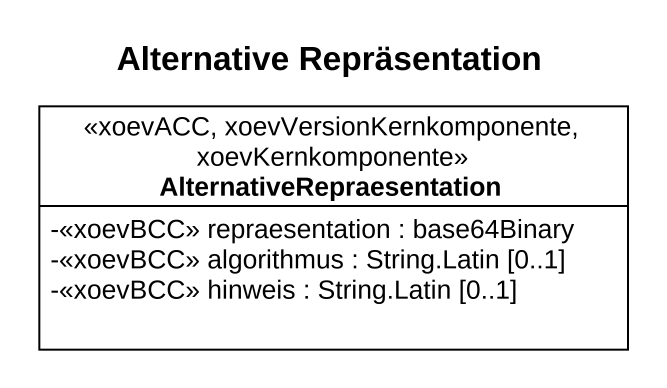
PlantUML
@startuml
title Alternative Repräsentation
hide circle
hide empty members
skinparam classAttributeIconSize 0
class AlternativeRepraesentation <<xoevACC, xoevVersionKernkomponente, xoevKernkomponente>> {
  -<<xoevBCC>> repraesentation : base64Binary
  -<<xoevBCC>> algorithmus : String.Latin [0..1]
  -<<xoevBCC>> hinweis : String.Latin [0..1]
}
@enduml
